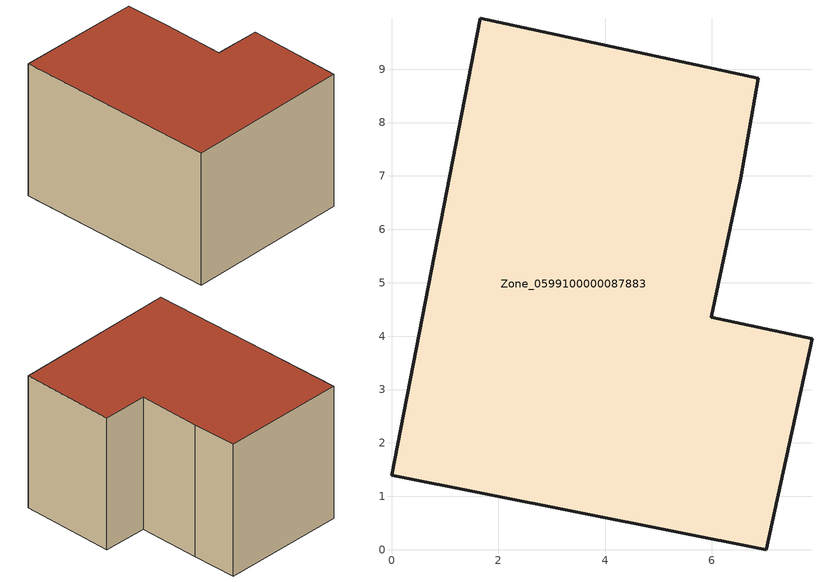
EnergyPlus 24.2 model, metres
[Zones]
Zone_0599100000087883
 floor ground (C_G): 1.66,9.95 6.87,8.83 6.54,6.96 5.99,4.36 7.88,3.95 7.02,0 0,1.4 z0
 wall outside (C_F): 7.02,0 7.88,3.95 5.99,4.36 6.54,6.96 6.87,8.83 1.66,9.95 0,1.4 7.02,0 z0:5.87
 roof outside (C_R): 6.87,8.83 1.66,9.95 0,1.4 7.02,0 7.88,3.95 5.99,4.36 6.54,6.96 z5.87
[BUILDING]
Pand.0599100000087883: North Axis=0; Terrain=City; Loads Convergence Tolerance Value=0.04; Temperature Convergence Tolerance Value=0.4; Solar Distribution=FullExterior; Maximum Number of Warmup Days=25; Minimum Number of Warmup Days=1
[Site:Location]
Rotterdam.The.Hague.AP_ZH_NLD Design_Conditions: Latitude=51.96; Longitude=4.45; Time Zone=1; Elevation=-4.5
[SITE:GROUNDTEMPERATURE:BUILDINGSURFACE]
18, 18, 18, 18, 18, 18, 18, 18, 18, 18, 18, 18
[MATERIAL] Thermal Absorptance=0.9; Solar Absorptance=0.7; Visible Absorptance=0.7
Name | Roughness | Thickness | Conductivity | Density | Specific Heat
G.TI.1975-1991 | MediumSmooth | 0.15 | 0.288461 | 540 | 1210
F.TI.1975-1991 | Rough | 0.3 | 0.230769 | 1920 | 840
R.TI.1975-1991 | MediumRough | 0.2 | 0.153846 | 1500 | 1000
[CONSTRUCTION]
C_G: G.TI.1975-1991
C_F: F.TI.1975-1991
C_R: R.TI.1975-1991
[ZONE]
Zone_0599100000087883: Type=1; Multiplier=1; Ceiling Height=Autocalculate; Volume=Autocalculate; Floor Area=autocalculate; Part of Total Floor Area=Yes
[ZONEINFILTRATION:DESIGNFLOWRATE]
Infil_Zone_0599100000087883: Zone or ZoneList or Space or SpaceList=Zone_0599100000087883; Schedule=AlwaysOn; Design Flow Rate Calculation Method=Flow/Area; Flow Rate per Floor Area=0.003; Constant Term Coefficient=1; Temperature Term Coefficient=0; Velocity Term Coefficient=0; Velocity Squared Term Coefficient=0
[HVACTEMPLATE:ZONE:IDEALLOADSAIRSYSTEM]
Zone_0599100000087883: Maximum Heating Supply Air Temperature=50; Minimum Cooling Supply Air Temperature=13; Maximum Heating Supply Air Humidity Ratio=0.0156; Minimum Cooling Supply Air Humidity Ratio=0.0077; Heating Limit=NoLimit; Cooling Limit=NoLimit; Dehumidification Control Type=ConstantSensibleHeatRatio; Cooling Sensible Heat Ratio=0.7; Dehumidification Setpoint=60; Humidification Control Type=None; Humidification Setpoint=30; Outdoor Air Method=None; Outdoor Air Flow Rate per Person=0.00944; Outdoor Air Flow Rate per Zone Floor Area=0; Outdoor Air Flow Rate per Zone=0; Demand Controlled Ventilation Type=None; Outdoor Air Economizer Type=NoEconomizer; Heat Recovery Type=None; Sensible Heat Recovery Effectiveness=0.7; Latent Heat Recovery Effectiveness=0.65
[ZONECONTROL:THERMOSTAT]
ThermostatControl_Zone_0599100000087883: Zone or ZoneList=Zone_0599100000087883; Control Type Schedule=DualSetpointControlType; Control 1=Thermostat_Zone_0599100000087883; Temperature Difference Between Cutout And Setpoint=0
[THERMOSTATSETPOINT:DUALSETPOINT]
Thermostat_Zone_0599100000087883: Heating Setpoint Temperature Schedule=HeatingSetpoint_Zone_0599100000087883; Cooling Setpoint Temperature Schedule=CoolingSetpoint_Zone_0599100000087883
[SCHEDULE:COMPACT]
HeatingSetpoint_Zone_0599100000087883: Through: 12/31, For: AllDays, Until: 24:00, 21
CoolingSetpoint_Zone_0599100000087883: Through: 12/31, For: AllDays, Until: 24:00, 24
DualSetpointControlType: Through: 12/31, For: AllDays, Until: 24:00, 4
AlwaysOn: Through: 12/31, For: AllDays, Until: 24:00, 1
